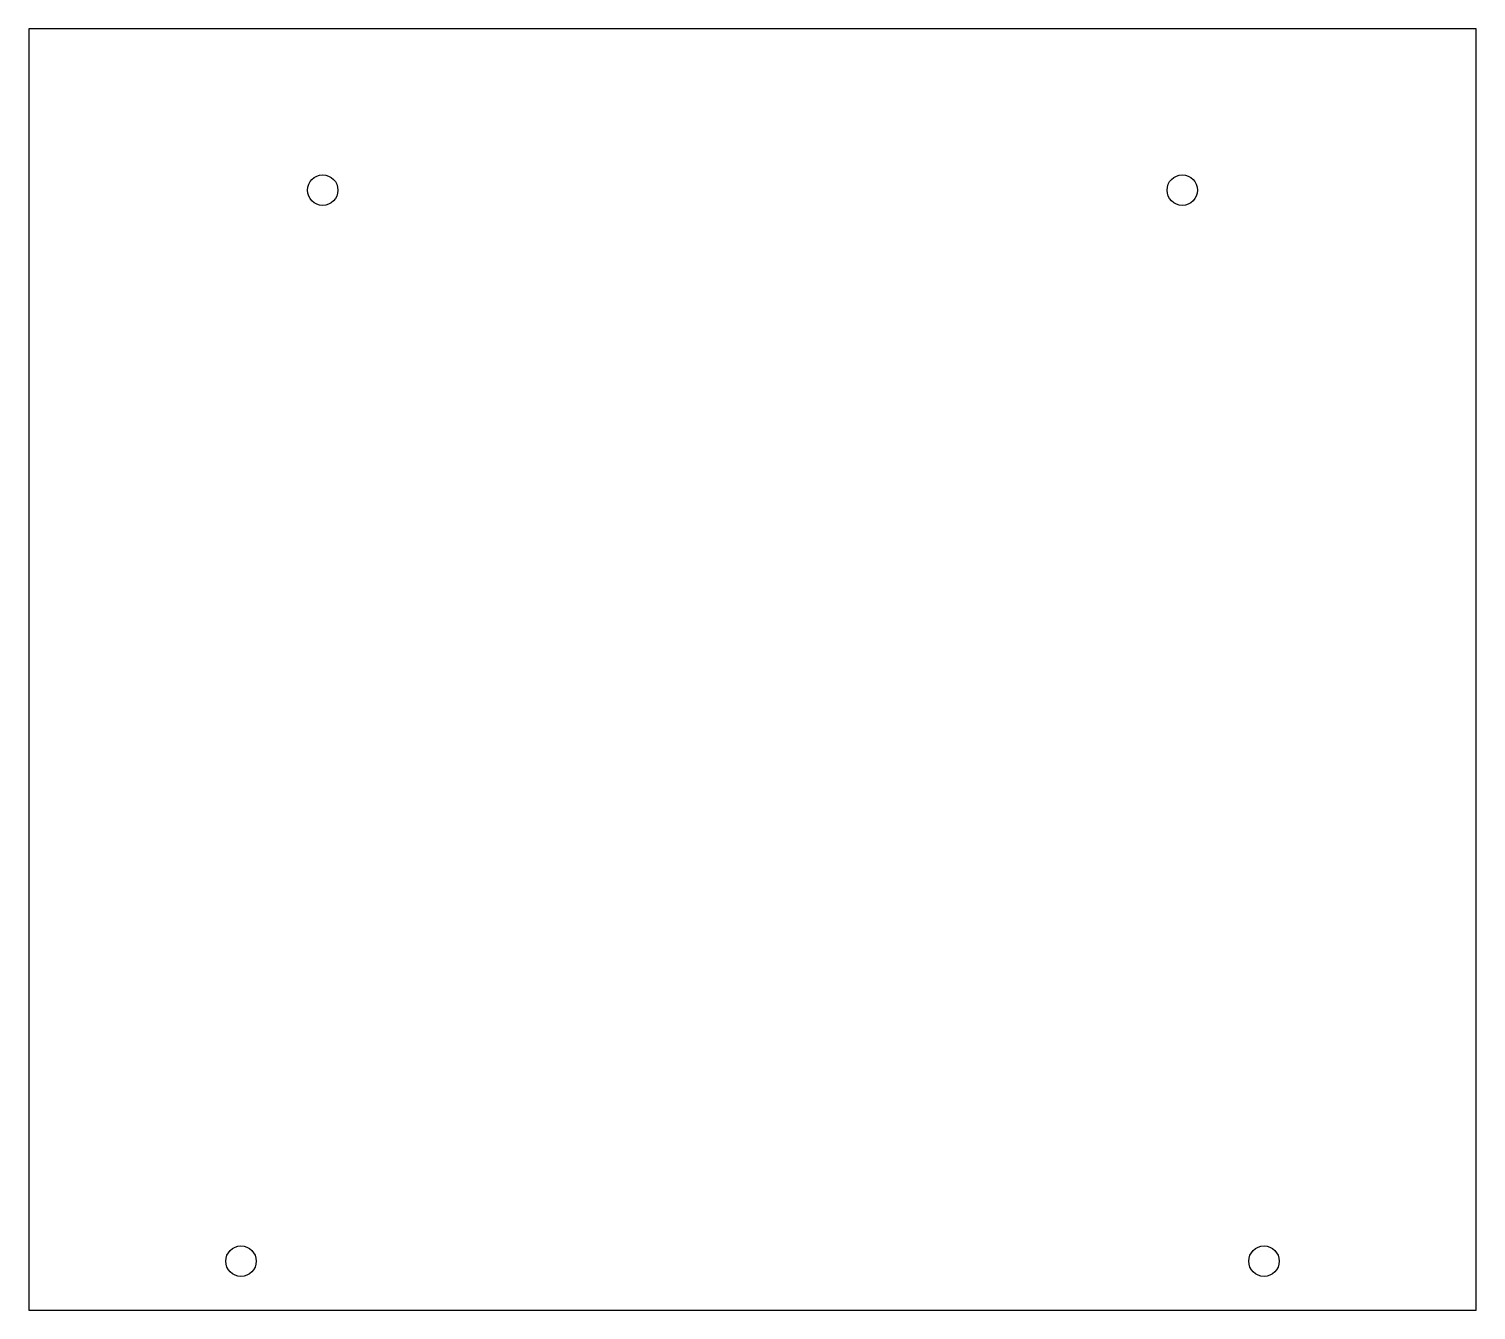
# Model space of a CAD drawing. Header units: inches. Extents: x -3.28 to 3.28, y -2.11 to 3.7.
import ezdxf

# ---------------------------------------------------------------- set-up
doc = ezdxf.new("R2010")
doc.units = ezdxf.units.IN
doc.layers.get('0').update_dxf_attribs({"linetype": 'CONTINUOUS'})

msp = doc.modelspace()

# ---------------------------------------------------------------- linework, layer by layer
msp.add_lwpolyline([(3.2756, 3.6953), (-3.2756, 3.6953), (-3.2756, -2.106), (3.2756, -2.106)], close=True)
for centre in [(-1.9456, 2.9653), (1.9456, 2.9653), (-2.3156, -1.8847), (2.3156, -1.8847)]:
    msp.add_circle(centre, 0.0689)

doc.saveas('drawing.dxf')
